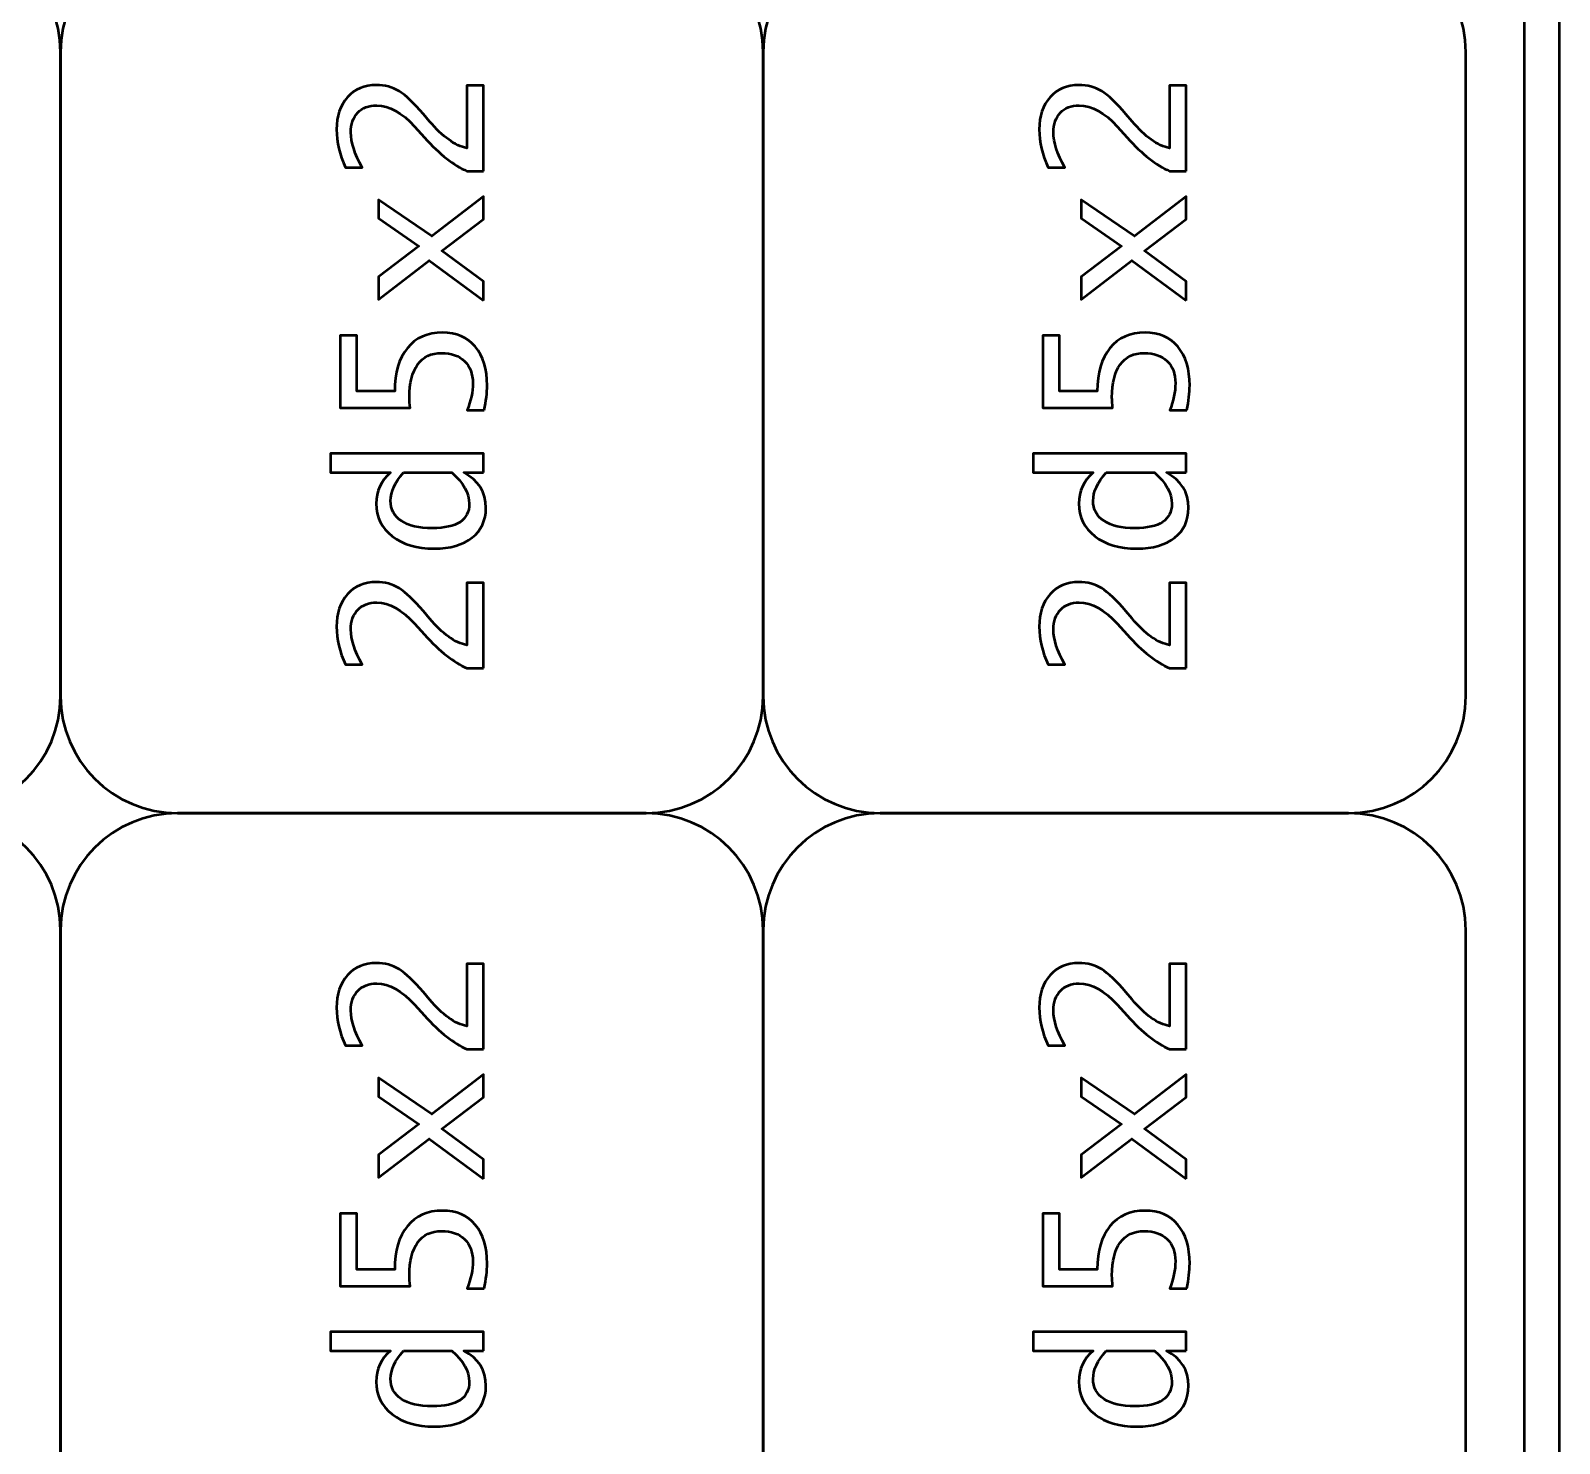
# Model space of a CAD drawing. Header units: centimetres. Extents: x -143 to 63, y -92 to 73.
# Drawn here: x -15.13 to -8.6, y -77.69 to -71.66 of the extents above; entities that cross this region are included whole.
import ezdxf

# ---------------------------------------------------------------- set-up
doc = ezdxf.new("R2010")
doc.units = ezdxf.units.CM
doc.header["$MEASUREMENT"] = 0
doc.layers.add('Layer 1', color=7, linetype='Continuous')

msp = doc.modelspace()

# ---------------------------------------------------------------- linework, layer by layer
at = {"layer": 'Layer 1', "lineweight": 53}
for points in [[(-21.4, -82.5), (-21.4, -82.5), (-21.4, -67.5), (-21.4, -67.5), (-21.4, -67.5), (-21.4, -67.00294), (-20.99706, -66.6), (-20.5, -66.6), (-20.5, -66.6), (-20.5, -66.6), (-9.5, -66.6), (-9.5, -66.6), (-9.5, -66.6), (-9.00294, -66.6), (-8.6, -67.00294), (-8.6, -67.5), (-8.6, -67.5), (-8.6, -67.5), (-8.6, -82.5), (-8.6, -82.5), (-8.6, -82.5), (-8.6, -82.99706), (-9.00294, -83.4), (-9.5, -83.4), (-9.5, -83.4), (-9.5, -83.4), (-20.5, -83.4), (-20.5, -83.4), (-20.5, -83.4), (-20.99706, -83.4), (-21.4, -82.99706), (-21.4, -82.5)], [(-20.45, -83.25), (-20.45, -83.25), (-9.55, -83.25), (-9.55, -83.25), (-9.55, -83.25), (-9.10817, -83.25), (-8.75, -82.89183), (-8.75, -82.45), (-8.75, -82.45), (-8.75, -82.45), (-8.75, -67.55), (-8.75, -67.55), (-8.75, -67.55), (-8.75, -67.10817), (-9.10817, -66.75), (-9.55, -66.75), (-9.55, -66.75), (-9.55, -66.75), (-20.45, -66.75), (-20.45, -66.75), (-20.45, -66.75), (-20.89183, -66.75), (-21.25, -67.10817), (-21.25, -67.55), (-21.25, -67.55), (-21.25, -67.55), (-21.25, -82.45), (-21.25, -82.45), (-21.25, -82.45), (-21.25, -82.89183), (-20.89183, -83.25), (-20.45, -83.25)]]:
    msp.add_open_spline(points, degree=3, knots=[0, 0, 0, 0, 0.1111111, 0.1111111, 0.1111111, 0.1111111, 0.2222222, 0.2222222, 0.2222222, 0.2222222, 0.3333333, 0.3333333, 0.3333333, 0.3333333, 0.4444444, 0.4444444, 0.4444444, 0.4444444, 0.5555556, 0.5555556, 0.5555556, 0.5555556, 0.6666667, 0.6666667, 0.6666667, 0.6666667, 0.7777778, 0.7777778, 0.7777778, 0.7777778, 1, 1, 1, 1], dxfattribs=at)
at = {"layer": 'Layer 1', "color": 4, "lineweight": 53}
for points, knots in [([(-15, -71.75), (-15, -71.75), (-15, -74.5), (-15, -74.5), (-15, -74.5), (-15, -74.77614), (-15.22386, -75), (-15.5, -75), (-15.5, -75), (-15.5, -75), (-17.5, -75), (-17.5, -75), (-17.5, -75), (-17.77614, -75), (-18, -74.77614), (-18, -74.5), (-18, -74.5), (-18, -74.5), (-18, -71.75), (-18, -71.75), (-18, -71.75), (-18, -71.47386), (-17.77614, -71.25), (-17.5, -71.25), (-17.5, -71.25), (-17.5, -71.25), (-15.5, -71.25), (-15.5, -71.25), (-15.5, -71.25), (-15.22386, -71.25), (-15, -71.47386), (-15, -71.75)], [0, 0, 0, 0, 0.1111111, 0.1111111, 0.1111111, 0.1111111, 0.2222222, 0.2222222, 0.2222222, 0.2222222, 0.3333333, 0.3333333, 0.3333333, 0.3333333, 0.4444444, 0.4444444, 0.4444444, 0.4444444, 0.5555556, 0.5555556, 0.5555556, 0.5555556, 0.6666667, 0.6666667, 0.6666667, 0.6666667, 0.7777778, 0.7777778, 0.7777778, 0.7777778, 1, 1, 1, 1]), ([(-12, -71.75), (-12, -71.75), (-12, -74.5), (-12, -74.5), (-12, -74.5), (-12, -74.77614), (-12.22386, -75), (-12.5, -75), (-12.5, -75), (-12.5, -75), (-14.5, -75), (-14.5, -75), (-14.5, -75), (-14.77614, -75), (-15, -74.77614), (-15, -74.5), (-15, -74.5), (-15, -74.5), (-15, -71.75), (-15, -71.75), (-15, -71.75), (-15, -71.47386), (-14.77614, -71.25), (-14.5, -71.25), (-14.5, -71.25), (-14.5, -71.25), (-12.5, -71.25), (-12.5, -71.25), (-12.5, -71.25), (-12.22386, -71.25), (-12, -71.47386), (-12, -71.75)], [0, 0, 0, 0, 0.1111111, 0.1111111, 0.1111111, 0.1111111, 0.2222222, 0.2222222, 0.2222222, 0.2222222, 0.3333333, 0.3333333, 0.3333333, 0.3333333, 0.4444444, 0.4444444, 0.4444444, 0.4444444, 0.5555556, 0.5555556, 0.5555556, 0.5555556, 0.6666667, 0.6666667, 0.6666667, 0.6666667, 0.7777778, 0.7777778, 0.7777778, 0.7777778, 1, 1, 1, 1]), ([(-9, -71.75), (-9, -71.75), (-9, -74.5), (-9, -74.5), (-9, -74.5), (-9, -74.77614), (-9.22386, -75), (-9.5, -75), (-9.5, -75), (-9.5, -75), (-11.5, -75), (-11.5, -75), (-11.5, -75), (-11.77614, -75), (-12, -74.77614), (-12, -74.5), (-12, -74.5), (-12, -74.5), (-12, -71.75), (-12, -71.75), (-12, -71.75), (-12, -71.47386), (-11.77614, -71.25), (-11.5, -71.25), (-11.5, -71.25), (-11.5, -71.25), (-9.5, -71.25), (-9.5, -71.25), (-9.5, -71.25), (-9.22386, -71.25), (-9, -71.47386), (-9, -71.75)], [0, 0, 0, 0, 0.1111111, 0.1111111, 0.1111111, 0.1111111, 0.2222222, 0.2222222, 0.2222222, 0.2222222, 0.3333333, 0.3333333, 0.3333333, 0.3333333, 0.4444444, 0.4444444, 0.4444444, 0.4444444, 0.5555556, 0.5555556, 0.5555556, 0.5555556, 0.6666667, 0.6666667, 0.6666667, 0.6666667, 0.7777778, 0.7777778, 0.7777778, 0.7777778, 1, 1, 1, 1]), ([(-13.19393, -72.25787), (-13.19393, -72.25787), (-13.26505, -72.25787), (-13.26505, -72.25787), (-13.26505, -72.25787), (-13.32051, -72.23416), (-13.38104, -72.18632), (-13.44638, -72.11421), (-13.44638, -72.11421), (-13.44638, -72.11421), (-13.48815, -72.06765), (-13.48815, -72.06765), (-13.48815, -72.06765), (-13.54262, -72.00768), (-13.59652, -71.97762), (-13.65014, -71.97762), (-13.65014, -71.97762), (-13.68429, -71.97762), (-13.71125, -71.98792), (-13.73086, -72.00838), (-13.73086, -72.00838), (-13.75047, -72.02884), (-13.76035, -72.05721), (-13.76035, -72.09319), (-13.76035, -72.09319), (-13.76035, -72.13524), (-13.74427, -72.18505), (-13.71209, -72.24263), (-13.71209, -72.24263), (-13.71209, -72.24263), (-13.78321, -72.24263), (-13.78321, -72.24263), (-13.78321, -72.24263), (-13.80861, -72.1883), (-13.82131, -72.13425), (-13.82131, -72.08035), (-13.82131, -72.08035), (-13.82131, -72.02306), (-13.80593, -71.97705), (-13.77503, -71.94234), (-13.77503, -71.94234), (-13.74412, -71.90777), (-13.7032, -71.89041), (-13.65212, -71.89041), (-13.65212, -71.89041), (-13.61543, -71.89041), (-13.58283, -71.89916), (-13.55447, -71.91666), (-13.55447, -71.91666), (-13.52597, -71.9343), (-13.49153, -71.96689), (-13.45089, -72.01473), (-13.45089, -72.01473), (-13.45089, -72.01473), (-13.42408, -72.0462), (-13.42408, -72.0462), (-13.42408, -72.0462), (-13.36849, -72.11167), (-13.31557, -72.14949), (-13.26505, -72.15965), (-13.26505, -72.15965), (-13.26505, -72.15965), (-13.26505, -71.89295), (-13.26505, -71.89295), (-13.26505, -71.89295), (-13.26505, -71.89295), (-13.19393, -71.89295), (-13.19393, -71.89295), (-13.19393, -71.89295), (-13.19393, -71.89295), (-13.19393, -72.25787), (-13.19393, -72.25787)], [0, 0, 0, 0, 0.0526316, 0.0526316, 0.0526316, 0.0526316, 0.1052632, 0.1052632, 0.1052632, 0.1052632, 0.1578947, 0.1578947, 0.1578947, 0.1578947, 0.2105263, 0.2105263, 0.2105263, 0.2105263, 0.2631579, 0.2631579, 0.2631579, 0.2631579, 0.3157895, 0.3157895, 0.3157895, 0.3157895, 0.3684211, 0.3684211, 0.3684211, 0.3684211, 0.4210526, 0.4210526, 0.4210526, 0.4210526, 0.4736842, 0.4736842, 0.4736842, 0.4736842, 0.5263158, 0.5263158, 0.5263158, 0.5263158, 0.5789474, 0.5789474, 0.5789474, 0.5789474, 0.6315789, 0.6315789, 0.6315789, 0.6315789, 0.6842105, 0.6842105, 0.6842105, 0.6842105, 0.7368421, 0.7368421, 0.7368421, 0.7368421, 0.7894737, 0.7894737, 0.7894737, 0.7894737, 0.8421053, 0.8421053, 0.8421053, 0.8421053, 0.8947368, 0.8947368, 0.8947368, 0.8947368, 1, 1, 1, 1]), ([(-10.19393, -72.25787), (-10.19393, -72.25787), (-10.26505, -72.25787), (-10.26505, -72.25787), (-10.26505, -72.25787), (-10.32051, -72.23416), (-10.38104, -72.18632), (-10.44638, -72.11421), (-10.44638, -72.11421), (-10.44638, -72.11421), (-10.48815, -72.06765), (-10.48815, -72.06765), (-10.48815, -72.06765), (-10.54262, -72.00768), (-10.59652, -71.97762), (-10.65014, -71.97762), (-10.65014, -71.97762), (-10.68429, -71.97762), (-10.71125, -71.98792), (-10.73086, -72.00838), (-10.73086, -72.00838), (-10.75047, -72.02884), (-10.76035, -72.05721), (-10.76035, -72.09319), (-10.76035, -72.09319), (-10.76035, -72.13524), (-10.74427, -72.18505), (-10.71209, -72.24263), (-10.71209, -72.24263), (-10.71209, -72.24263), (-10.78321, -72.24263), (-10.78321, -72.24263), (-10.78321, -72.24263), (-10.80861, -72.1883), (-10.82131, -72.13425), (-10.82131, -72.08035), (-10.82131, -72.08035), (-10.82131, -72.02306), (-10.80593, -71.97705), (-10.77503, -71.94234), (-10.77503, -71.94234), (-10.74412, -71.90777), (-10.7032, -71.89041), (-10.65212, -71.89041), (-10.65212, -71.89041), (-10.61543, -71.89041), (-10.58283, -71.89916), (-10.55447, -71.91666), (-10.55447, -71.91666), (-10.52597, -71.9343), (-10.49153, -71.96689), (-10.45089, -72.01473), (-10.45089, -72.01473), (-10.45089, -72.01473), (-10.42408, -72.0462), (-10.42408, -72.0462), (-10.42408, -72.0462), (-10.36849, -72.11167), (-10.31557, -72.14949), (-10.26505, -72.15965), (-10.26505, -72.15965), (-10.26505, -72.15965), (-10.26505, -71.89295), (-10.26505, -71.89295), (-10.26505, -71.89295), (-10.26505, -71.89295), (-10.19393, -71.89295), (-10.19393, -71.89295), (-10.19393, -71.89295), (-10.19393, -71.89295), (-10.19393, -72.25787), (-10.19393, -72.25787)], [0, 0, 0, 0, 0.0526316, 0.0526316, 0.0526316, 0.0526316, 0.1052632, 0.1052632, 0.1052632, 0.1052632, 0.1578947, 0.1578947, 0.1578947, 0.1578947, 0.2105263, 0.2105263, 0.2105263, 0.2105263, 0.2631579, 0.2631579, 0.2631579, 0.2631579, 0.3157895, 0.3157895, 0.3157895, 0.3157895, 0.3684211, 0.3684211, 0.3684211, 0.3684211, 0.4210526, 0.4210526, 0.4210526, 0.4210526, 0.4736842, 0.4736842, 0.4736842, 0.4736842, 0.5263158, 0.5263158, 0.5263158, 0.5263158, 0.5789474, 0.5789474, 0.5789474, 0.5789474, 0.6315789, 0.6315789, 0.6315789, 0.6315789, 0.6842105, 0.6842105, 0.6842105, 0.6842105, 0.7368421, 0.7368421, 0.7368421, 0.7368421, 0.7894737, 0.7894737, 0.7894737, 0.7894737, 0.8421053, 0.8421053, 0.8421053, 0.8421053, 0.8947368, 0.8947368, 0.8947368, 0.8947368, 1, 1, 1, 1]), ([(-13.19393, -72.81102), (-13.19393, -72.81102), (-13.42549, -72.64014), (-13.42549, -72.64014), (-13.42549, -72.64014), (-13.42549, -72.64014), (-13.64267, -72.80594), (-13.64267, -72.80594), (-13.64267, -72.80594), (-13.64267, -72.80594), (-13.64267, -72.709), (-13.64267, -72.709), (-13.64267, -72.709), (-13.64267, -72.709), (-13.4698, -72.57805), (-13.4698, -72.57805), (-13.4698, -72.57805), (-13.4698, -72.57805), (-13.64267, -72.45951), (-13.64267, -72.45951), (-13.64267, -72.45951), (-13.64267, -72.45951), (-13.64267, -72.38007), (-13.64267, -72.38007), (-13.64267, -72.38007), (-13.64267, -72.38007), (-13.41505, -72.53529), (-13.41505, -72.53529), (-13.41505, -72.53529), (-13.41505, -72.53529), (-13.19393, -72.36652), (-13.19393, -72.36652), (-13.19393, -72.36652), (-13.19393, -72.36652), (-13.19393, -72.46347), (-13.19393, -72.46347), (-13.19393, -72.46347), (-13.19393, -72.46347), (-13.37173, -72.59865), (-13.37173, -72.59865), (-13.37173, -72.59865), (-13.37173, -72.59865), (-13.19393, -72.72946), (-13.19393, -72.72946), (-13.19393, -72.72946), (-13.19393, -72.72946), (-13.19393, -72.81102), (-13.19393, -72.81102)], [0, 0, 0, 0, 0.0769231, 0.0769231, 0.0769231, 0.0769231, 0.1538462, 0.1538462, 0.1538462, 0.1538462, 0.2307692, 0.2307692, 0.2307692, 0.2307692, 0.3076923, 0.3076923, 0.3076923, 0.3076923, 0.3846154, 0.3846154, 0.3846154, 0.3846154, 0.4615385, 0.4615385, 0.4615385, 0.4615385, 0.5384615, 0.5384615, 0.5384615, 0.5384615, 0.6153846, 0.6153846, 0.6153846, 0.6153846, 0.6923077, 0.6923077, 0.6923077, 0.6923077, 0.7692308, 0.7692308, 0.7692308, 0.7692308, 0.8461538, 0.8461538, 0.8461538, 0.8461538, 1, 1, 1, 1]), ([(-10.19393, -72.81102), (-10.19393, -72.81102), (-10.42549, -72.64014), (-10.42549, -72.64014), (-10.42549, -72.64014), (-10.42549, -72.64014), (-10.64267, -72.80594), (-10.64267, -72.80594), (-10.64267, -72.80594), (-10.64267, -72.80594), (-10.64267, -72.709), (-10.64267, -72.709), (-10.64267, -72.709), (-10.64267, -72.709), (-10.4698, -72.57805), (-10.4698, -72.57805), (-10.4698, -72.57805), (-10.4698, -72.57805), (-10.64267, -72.45951), (-10.64267, -72.45951), (-10.64267, -72.45951), (-10.64267, -72.45951), (-10.64267, -72.38007), (-10.64267, -72.38007), (-10.64267, -72.38007), (-10.64267, -72.38007), (-10.41505, -72.53529), (-10.41505, -72.53529), (-10.41505, -72.53529), (-10.41505, -72.53529), (-10.19393, -72.36652), (-10.19393, -72.36652), (-10.19393, -72.36652), (-10.19393, -72.36652), (-10.19393, -72.46347), (-10.19393, -72.46347), (-10.19393, -72.46347), (-10.19393, -72.46347), (-10.37173, -72.59865), (-10.37173, -72.59865), (-10.37173, -72.59865), (-10.37173, -72.59865), (-10.19393, -72.72946), (-10.19393, -72.72946), (-10.19393, -72.72946), (-10.19393, -72.72946), (-10.19393, -72.81102), (-10.19393, -72.81102)], [0, 0, 0, 0, 0.0769231, 0.0769231, 0.0769231, 0.0769231, 0.1538462, 0.1538462, 0.1538462, 0.1538462, 0.2307692, 0.2307692, 0.2307692, 0.2307692, 0.3076923, 0.3076923, 0.3076923, 0.3076923, 0.3846154, 0.3846154, 0.3846154, 0.3846154, 0.4615385, 0.4615385, 0.4615385, 0.4615385, 0.5384615, 0.5384615, 0.5384615, 0.5384615, 0.6153846, 0.6153846, 0.6153846, 0.6153846, 0.6923077, 0.6923077, 0.6923077, 0.6923077, 0.7692308, 0.7692308, 0.7692308, 0.7692308, 0.8461538, 0.8461538, 0.8461538, 0.8461538, 1, 1, 1, 1]), ([(-13.19139, -73.27952), (-13.19139, -73.27952), (-13.2642, -73.27952), (-13.2642, -73.27952), (-13.2642, -73.27952), (-13.24783, -73.23902), (-13.23965, -73.20063), (-13.23965, -73.16395), (-13.23965, -73.16395), (-13.23965, -73.12387), (-13.2515, -73.09226), (-13.27521, -73.06926), (-13.27521, -73.06926), (-13.29892, -73.04626), (-13.33151, -73.03483), (-13.373, -73.03483), (-13.373, -73.03483), (-13.41759, -73.03483), (-13.45174, -73.05106), (-13.47531, -73.08351), (-13.47531, -73.08351), (-13.49887, -73.11597), (-13.51058, -73.16296), (-13.51058, -73.22434), (-13.51058, -73.22434), (-13.51058, -73.23859), (-13.5096, -73.25369), (-13.50762, -73.26936), (-13.50762, -73.26936), (-13.50762, -73.26936), (-13.80607, -73.26936), (-13.80607, -73.26936), (-13.80607, -73.26936), (-13.80607, -73.26936), (-13.80607, -72.95947), (-13.80607, -72.95947), (-13.80607, -72.95947), (-13.80607, -72.95947), (-13.73495, -72.95947), (-13.73495, -72.95947), (-13.73495, -72.95947), (-13.73495, -72.95947), (-13.73495, -73.19824), (-13.73495, -73.19824), (-13.73495, -73.19824), (-13.73495, -73.19824), (-13.57324, -73.19824), (-13.57324, -73.19824), (-13.57324, -73.19824), (-13.57324, -73.1195), (-13.55518, -73.05811), (-13.51905, -73.01394), (-13.51905, -73.01394), (-13.48307, -72.96978), (-13.43311, -72.94762), (-13.36919, -72.94762), (-13.36919, -72.94762), (-13.30964, -72.94762), (-13.26307, -72.96766), (-13.22935, -73.00774), (-13.22935, -73.00774), (-13.19562, -73.04781), (-13.17869, -73.10313), (-13.17869, -73.17368), (-13.17869, -73.17368), (-13.17869, -73.20515), (-13.18292, -73.24043), (-13.19139, -73.27952)], [0, 0, 0, 0, 0.0555556, 0.0555556, 0.0555556, 0.0555556, 0.1111111, 0.1111111, 0.1111111, 0.1111111, 0.1666667, 0.1666667, 0.1666667, 0.1666667, 0.2222222, 0.2222222, 0.2222222, 0.2222222, 0.2777778, 0.2777778, 0.2777778, 0.2777778, 0.3333333, 0.3333333, 0.3333333, 0.3333333, 0.3888889, 0.3888889, 0.3888889, 0.3888889, 0.4444444, 0.4444444, 0.4444444, 0.4444444, 0.5, 0.5, 0.5, 0.5, 0.5555556, 0.5555556, 0.5555556, 0.5555556, 0.6111111, 0.6111111, 0.6111111, 0.6111111, 0.6666667, 0.6666667, 0.6666667, 0.6666667, 0.7222222, 0.7222222, 0.7222222, 0.7222222, 0.7777778, 0.7777778, 0.7777778, 0.7777778, 0.8333333, 0.8333333, 0.8333333, 0.8333333, 0.8888889, 0.8888889, 0.8888889, 0.8888889, 1, 1, 1, 1]), ([(-10.19139, -73.27952), (-10.19139, -73.27952), (-10.2642, -73.27952), (-10.2642, -73.27952), (-10.2642, -73.27952), (-10.24783, -73.23902), (-10.23965, -73.20063), (-10.23965, -73.16395), (-10.23965, -73.16395), (-10.23965, -73.12387), (-10.2515, -73.09226), (-10.27521, -73.06926), (-10.27521, -73.06926), (-10.29892, -73.04626), (-10.33151, -73.03483), (-10.373, -73.03483), (-10.373, -73.03483), (-10.41759, -73.03483), (-10.45174, -73.05106), (-10.47531, -73.08351), (-10.47531, -73.08351), (-10.49887, -73.11597), (-10.51058, -73.16296), (-10.51058, -73.22434), (-10.51058, -73.22434), (-10.51058, -73.23859), (-10.5096, -73.25369), (-10.50762, -73.26936), (-10.50762, -73.26936), (-10.50762, -73.26936), (-10.80607, -73.26936), (-10.80607, -73.26936), (-10.80607, -73.26936), (-10.80607, -73.26936), (-10.80607, -72.95947), (-10.80607, -72.95947), (-10.80607, -72.95947), (-10.80607, -72.95947), (-10.73495, -72.95947), (-10.73495, -72.95947), (-10.73495, -72.95947), (-10.73495, -72.95947), (-10.73495, -73.19824), (-10.73495, -73.19824), (-10.73495, -73.19824), (-10.73495, -73.19824), (-10.57324, -73.19824), (-10.57324, -73.19824), (-10.57324, -73.19824), (-10.57324, -73.1195), (-10.55518, -73.05811), (-10.51905, -73.01394), (-10.51905, -73.01394), (-10.48307, -72.96978), (-10.43311, -72.94762), (-10.36919, -72.94762), (-10.36919, -72.94762), (-10.30964, -72.94762), (-10.26307, -72.96766), (-10.22935, -73.00774), (-10.22935, -73.00774), (-10.19562, -73.04781), (-10.17869, -73.10313), (-10.17869, -73.17368), (-10.17869, -73.17368), (-10.17869, -73.20515), (-10.18292, -73.24043), (-10.19139, -73.27952)], [0, 0, 0, 0, 0.0555556, 0.0555556, 0.0555556, 0.0555556, 0.1111111, 0.1111111, 0.1111111, 0.1111111, 0.1666667, 0.1666667, 0.1666667, 0.1666667, 0.2222222, 0.2222222, 0.2222222, 0.2222222, 0.2777778, 0.2777778, 0.2777778, 0.2777778, 0.3333333, 0.3333333, 0.3333333, 0.3333333, 0.3888889, 0.3888889, 0.3888889, 0.3888889, 0.4444444, 0.4444444, 0.4444444, 0.4444444, 0.5, 0.5, 0.5, 0.5, 0.5555556, 0.5555556, 0.5555556, 0.5555556, 0.6111111, 0.6111111, 0.6111111, 0.6111111, 0.6666667, 0.6666667, 0.6666667, 0.6666667, 0.7222222, 0.7222222, 0.7222222, 0.7222222, 0.7777778, 0.7777778, 0.7777778, 0.7777778, 0.8333333, 0.8333333, 0.8333333, 0.8333333, 0.8888889, 0.8888889, 0.8888889, 0.8888889, 1, 1, 1, 1]), ([(-13.19393, -73.54566), (-13.19393, -73.54566), (-13.27817, -73.54566), (-13.27817, -73.54566), (-13.27817, -73.54566), (-13.21524, -73.57882), (-13.18377, -73.62877), (-13.18377, -73.69552), (-13.18377, -73.69552), (-13.18377, -73.7497), (-13.20338, -73.79232), (-13.24275, -73.82336), (-13.24275, -73.82336), (-13.28212, -73.85441), (-13.33589, -73.86993), (-13.40405, -73.86993), (-13.40405, -73.86993), (-13.47855, -73.86993), (-13.53852, -73.85229), (-13.58396, -73.81715), (-13.58396, -73.81715), (-13.62926, -73.78188), (-13.65198, -73.73559), (-13.65198, -73.67816), (-13.65198, -73.67816), (-13.65198, -73.62496), (-13.63166, -73.58065), (-13.59088, -73.54566), (-13.59088, -73.54566), (-13.59088, -73.54566), (-13.84671, -73.54566), (-13.84671, -73.54566), (-13.84671, -73.54566), (-13.84671, -73.54566), (-13.84671, -73.46437), (-13.84671, -73.46437), (-13.84671, -73.46437), (-13.84671, -73.46437), (-13.19393, -73.46437), (-13.19393, -73.46437), (-13.19393, -73.46437), (-13.19393, -73.46437), (-13.19393, -73.54566), (-13.19393, -73.54566)], [0, 0, 0, 0, 0.0833333, 0.0833333, 0.0833333, 0.0833333, 0.1666667, 0.1666667, 0.1666667, 0.1666667, 0.25, 0.25, 0.25, 0.25, 0.3333333, 0.3333333, 0.3333333, 0.3333333, 0.4166667, 0.4166667, 0.4166667, 0.4166667, 0.5, 0.5, 0.5, 0.5, 0.5833333, 0.5833333, 0.5833333, 0.5833333, 0.6666667, 0.6666667, 0.6666667, 0.6666667, 0.75, 0.75, 0.75, 0.75, 0.8333333, 0.8333333, 0.8333333, 0.8333333, 1, 1, 1, 1]), ([(-10.19393, -73.54566), (-10.19393, -73.54566), (-10.27817, -73.54566), (-10.27817, -73.54566), (-10.27817, -73.54566), (-10.21524, -73.57882), (-10.18377, -73.62877), (-10.18377, -73.69552), (-10.18377, -73.69552), (-10.18377, -73.7497), (-10.20338, -73.79232), (-10.24275, -73.82336), (-10.24275, -73.82336), (-10.28212, -73.85441), (-10.33589, -73.86993), (-10.40405, -73.86993), (-10.40405, -73.86993), (-10.47855, -73.86993), (-10.53852, -73.85229), (-10.58396, -73.81715), (-10.58396, -73.81715), (-10.62926, -73.78188), (-10.65198, -73.73559), (-10.65198, -73.67816), (-10.65198, -73.67816), (-10.65198, -73.62496), (-10.63166, -73.58065), (-10.59088, -73.54566), (-10.59088, -73.54566), (-10.59088, -73.54566), (-10.84671, -73.54566), (-10.84671, -73.54566), (-10.84671, -73.54566), (-10.84671, -73.54566), (-10.84671, -73.46437), (-10.84671, -73.46437), (-10.84671, -73.46437), (-10.84671, -73.46437), (-10.19393, -73.46437), (-10.19393, -73.46437), (-10.19393, -73.46437), (-10.19393, -73.46437), (-10.19393, -73.54566), (-10.19393, -73.54566)], [0, 0, 0, 0, 0.0833333, 0.0833333, 0.0833333, 0.0833333, 0.1666667, 0.1666667, 0.1666667, 0.1666667, 0.25, 0.25, 0.25, 0.25, 0.3333333, 0.3333333, 0.3333333, 0.3333333, 0.4166667, 0.4166667, 0.4166667, 0.4166667, 0.5, 0.5, 0.5, 0.5, 0.5833333, 0.5833333, 0.5833333, 0.5833333, 0.6666667, 0.6666667, 0.6666667, 0.6666667, 0.75, 0.75, 0.75, 0.75, 0.8333333, 0.8333333, 0.8333333, 0.8333333, 1, 1, 1, 1]), ([(-13.53528, -73.54566), (-13.57239, -73.58785), (-13.59102, -73.62778), (-13.59102, -73.6656), (-13.59102, -73.6656), (-13.59102, -73.70285), (-13.5755, -73.73164), (-13.54431, -73.7521), (-13.54431, -73.7521), (-13.51327, -73.77256), (-13.46924, -73.78272), (-13.41223, -73.78272), (-13.41223, -73.78272), (-13.30738, -73.78272), (-13.25489, -73.74801), (-13.25489, -73.67844), (-13.25489, -73.67844), (-13.25489, -73.63329), (-13.27958, -73.58898), (-13.32883, -73.54566), (-13.32883, -73.54566), (-13.32883, -73.54566), (-13.53528, -73.54566), (-13.53528, -73.54566)], [0, 0, 0, 0, 0.1428571, 0.1428571, 0.1428571, 0.1428571, 0.2857143, 0.2857143, 0.2857143, 0.2857143, 0.4285714, 0.4285714, 0.4285714, 0.4285714, 0.5714286, 0.5714286, 0.5714286, 0.5714286, 0.7142857, 0.7142857, 0.7142857, 0.7142857, 1, 1, 1, 1]), ([(-10.53528, -73.54566), (-10.57239, -73.58785), (-10.59102, -73.62778), (-10.59102, -73.6656), (-10.59102, -73.6656), (-10.59102, -73.70285), (-10.5755, -73.73164), (-10.54431, -73.7521), (-10.54431, -73.7521), (-10.51327, -73.77256), (-10.46924, -73.78272), (-10.41223, -73.78272), (-10.41223, -73.78272), (-10.30738, -73.78272), (-10.25489, -73.74801), (-10.25489, -73.67844), (-10.25489, -73.67844), (-10.25489, -73.63329), (-10.27958, -73.58898), (-10.32883, -73.54566), (-10.32883, -73.54566), (-10.32883, -73.54566), (-10.53528, -73.54566), (-10.53528, -73.54566)], [0, 0, 0, 0, 0.1428571, 0.1428571, 0.1428571, 0.1428571, 0.2857143, 0.2857143, 0.2857143, 0.2857143, 0.4285714, 0.4285714, 0.4285714, 0.4285714, 0.5714286, 0.5714286, 0.5714286, 0.5714286, 0.7142857, 0.7142857, 0.7142857, 0.7142857, 1, 1, 1, 1]), ([(-13.19393, -74.38076), (-13.19393, -74.38076), (-13.26505, -74.38076), (-13.26505, -74.38076), (-13.26505, -74.38076), (-13.32051, -74.35705), (-13.38104, -74.30921), (-13.44638, -74.2371), (-13.44638, -74.2371), (-13.44638, -74.2371), (-13.48815, -74.19054), (-13.48815, -74.19054), (-13.48815, -74.19054), (-13.54262, -74.13057), (-13.59652, -74.10051), (-13.65014, -74.10051), (-13.65014, -74.10051), (-13.68429, -74.10051), (-13.71125, -74.11081), (-13.73086, -74.13127), (-13.73086, -74.13127), (-13.75047, -74.15173), (-13.76035, -74.1801), (-13.76035, -74.21608), (-13.76035, -74.21608), (-13.76035, -74.25813), (-13.74427, -74.30794), (-13.71209, -74.36552), (-13.71209, -74.36552), (-13.71209, -74.36552), (-13.78321, -74.36552), (-13.78321, -74.36552), (-13.78321, -74.36552), (-13.80861, -74.31119), (-13.82131, -74.25714), (-13.82131, -74.20324), (-13.82131, -74.20324), (-13.82131, -74.14595), (-13.80593, -74.09994), (-13.77503, -74.06523), (-13.77503, -74.06523), (-13.74412, -74.03066), (-13.7032, -74.0133), (-13.65212, -74.0133), (-13.65212, -74.0133), (-13.61543, -74.0133), (-13.58283, -74.02205), (-13.55447, -74.03955), (-13.55447, -74.03955), (-13.52597, -74.05719), (-13.49153, -74.08978), (-13.45089, -74.13762), (-13.45089, -74.13762), (-13.45089, -74.13762), (-13.42408, -74.16909), (-13.42408, -74.16909), (-13.42408, -74.16909), (-13.36849, -74.23456), (-13.31557, -74.27238), (-13.26505, -74.28254), (-13.26505, -74.28254), (-13.26505, -74.28254), (-13.26505, -74.01584), (-13.26505, -74.01584), (-13.26505, -74.01584), (-13.26505, -74.01584), (-13.19393, -74.01584), (-13.19393, -74.01584), (-13.19393, -74.01584), (-13.19393, -74.01584), (-13.19393, -74.38076), (-13.19393, -74.38076)], [0, 0, 0, 0, 0.0526316, 0.0526316, 0.0526316, 0.0526316, 0.1052632, 0.1052632, 0.1052632, 0.1052632, 0.1578947, 0.1578947, 0.1578947, 0.1578947, 0.2105263, 0.2105263, 0.2105263, 0.2105263, 0.2631579, 0.2631579, 0.2631579, 0.2631579, 0.3157895, 0.3157895, 0.3157895, 0.3157895, 0.3684211, 0.3684211, 0.3684211, 0.3684211, 0.4210526, 0.4210526, 0.4210526, 0.4210526, 0.4736842, 0.4736842, 0.4736842, 0.4736842, 0.5263158, 0.5263158, 0.5263158, 0.5263158, 0.5789474, 0.5789474, 0.5789474, 0.5789474, 0.6315789, 0.6315789, 0.6315789, 0.6315789, 0.6842105, 0.6842105, 0.6842105, 0.6842105, 0.7368421, 0.7368421, 0.7368421, 0.7368421, 0.7894737, 0.7894737, 0.7894737, 0.7894737, 0.8421053, 0.8421053, 0.8421053, 0.8421053, 0.8947368, 0.8947368, 0.8947368, 0.8947368, 1, 1, 1, 1]), ([(-10.19393, -74.38076), (-10.19393, -74.38076), (-10.26505, -74.38076), (-10.26505, -74.38076), (-10.26505, -74.38076), (-10.32051, -74.35705), (-10.38104, -74.30921), (-10.44638, -74.2371), (-10.44638, -74.2371), (-10.44638, -74.2371), (-10.48815, -74.19054), (-10.48815, -74.19054), (-10.48815, -74.19054), (-10.54262, -74.13057), (-10.59652, -74.10051), (-10.65014, -74.10051), (-10.65014, -74.10051), (-10.68429, -74.10051), (-10.71125, -74.11081), (-10.73086, -74.13127), (-10.73086, -74.13127), (-10.75047, -74.15173), (-10.76035, -74.1801), (-10.76035, -74.21608), (-10.76035, -74.21608), (-10.76035, -74.25813), (-10.74427, -74.30794), (-10.71209, -74.36552), (-10.71209, -74.36552), (-10.71209, -74.36552), (-10.78321, -74.36552), (-10.78321, -74.36552), (-10.78321, -74.36552), (-10.80861, -74.31119), (-10.82131, -74.25714), (-10.82131, -74.20324), (-10.82131, -74.20324), (-10.82131, -74.14595), (-10.80593, -74.09994), (-10.77503, -74.06523), (-10.77503, -74.06523), (-10.74412, -74.03066), (-10.7032, -74.0133), (-10.65212, -74.0133), (-10.65212, -74.0133), (-10.61543, -74.0133), (-10.58283, -74.02205), (-10.55447, -74.03955), (-10.55447, -74.03955), (-10.52597, -74.05719), (-10.49153, -74.08978), (-10.45089, -74.13762), (-10.45089, -74.13762), (-10.45089, -74.13762), (-10.42408, -74.16909), (-10.42408, -74.16909), (-10.42408, -74.16909), (-10.36849, -74.23456), (-10.31557, -74.27238), (-10.26505, -74.28254), (-10.26505, -74.28254), (-10.26505, -74.28254), (-10.26505, -74.01584), (-10.26505, -74.01584), (-10.26505, -74.01584), (-10.26505, -74.01584), (-10.19393, -74.01584), (-10.19393, -74.01584), (-10.19393, -74.01584), (-10.19393, -74.01584), (-10.19393, -74.38076), (-10.19393, -74.38076)], [0, 0, 0, 0, 0.0526316, 0.0526316, 0.0526316, 0.0526316, 0.1052632, 0.1052632, 0.1052632, 0.1052632, 0.1578947, 0.1578947, 0.1578947, 0.1578947, 0.2105263, 0.2105263, 0.2105263, 0.2105263, 0.2631579, 0.2631579, 0.2631579, 0.2631579, 0.3157895, 0.3157895, 0.3157895, 0.3157895, 0.3684211, 0.3684211, 0.3684211, 0.3684211, 0.4210526, 0.4210526, 0.4210526, 0.4210526, 0.4736842, 0.4736842, 0.4736842, 0.4736842, 0.5263158, 0.5263158, 0.5263158, 0.5263158, 0.5789474, 0.5789474, 0.5789474, 0.5789474, 0.6315789, 0.6315789, 0.6315789, 0.6315789, 0.6842105, 0.6842105, 0.6842105, 0.6842105, 0.7368421, 0.7368421, 0.7368421, 0.7368421, 0.7894737, 0.7894737, 0.7894737, 0.7894737, 0.8421053, 0.8421053, 0.8421053, 0.8421053, 0.8947368, 0.8947368, 0.8947368, 0.8947368, 1, 1, 1, 1]), ([(-15, -75.5), (-15, -75.5), (-15, -78.25), (-15, -78.25), (-15, -78.25), (-15, -78.52614), (-15.22386, -78.75), (-15.5, -78.75), (-15.5, -78.75), (-15.5, -78.75), (-17.5, -78.75), (-17.5, -78.75), (-17.5, -78.75), (-17.77614, -78.75), (-18, -78.52614), (-18, -78.25), (-18, -78.25), (-18, -78.25), (-18, -75.5), (-18, -75.5), (-18, -75.5), (-18, -75.22386), (-17.77614, -75), (-17.5, -75), (-17.5, -75), (-17.5, -75), (-15.5, -75), (-15.5, -75), (-15.5, -75), (-15.22386, -75), (-15, -75.22386), (-15, -75.5)], [0, 0, 0, 0, 0.1111111, 0.1111111, 0.1111111, 0.1111111, 0.2222222, 0.2222222, 0.2222222, 0.2222222, 0.3333333, 0.3333333, 0.3333333, 0.3333333, 0.4444444, 0.4444444, 0.4444444, 0.4444444, 0.5555556, 0.5555556, 0.5555556, 0.5555556, 0.6666667, 0.6666667, 0.6666667, 0.6666667, 0.7777778, 0.7777778, 0.7777778, 0.7777778, 1, 1, 1, 1]), ([(-12, -75.5), (-12, -75.5), (-12, -78.25), (-12, -78.25), (-12, -78.25), (-12, -78.52614), (-12.22386, -78.75), (-12.5, -78.75), (-12.5, -78.75), (-12.5, -78.75), (-14.5, -78.75), (-14.5, -78.75), (-14.5, -78.75), (-14.77614, -78.75), (-15, -78.52614), (-15, -78.25), (-15, -78.25), (-15, -78.25), (-15, -75.5), (-15, -75.5), (-15, -75.5), (-15, -75.22386), (-14.77614, -75), (-14.5, -75), (-14.5, -75), (-14.5, -75), (-12.5, -75), (-12.5, -75), (-12.5, -75), (-12.22386, -75), (-12, -75.22386), (-12, -75.5)], [0, 0, 0, 0, 0.1111111, 0.1111111, 0.1111111, 0.1111111, 0.2222222, 0.2222222, 0.2222222, 0.2222222, 0.3333333, 0.3333333, 0.3333333, 0.3333333, 0.4444444, 0.4444444, 0.4444444, 0.4444444, 0.5555556, 0.5555556, 0.5555556, 0.5555556, 0.6666667, 0.6666667, 0.6666667, 0.6666667, 0.7777778, 0.7777778, 0.7777778, 0.7777778, 1, 1, 1, 1]), ([(-9, -75.5), (-9, -75.5), (-9, -78.25), (-9, -78.25), (-9, -78.25), (-9, -78.52614), (-9.22386, -78.75), (-9.5, -78.75), (-9.5, -78.75), (-9.5, -78.75), (-11.5, -78.75), (-11.5, -78.75), (-11.5, -78.75), (-11.77614, -78.75), (-12, -78.52614), (-12, -78.25), (-12, -78.25), (-12, -78.25), (-12, -75.5), (-12, -75.5), (-12, -75.5), (-12, -75.22386), (-11.77614, -75), (-11.5, -75), (-11.5, -75), (-11.5, -75), (-9.5, -75), (-9.5, -75), (-9.5, -75), (-9.22386, -75), (-9, -75.22386), (-9, -75.5)], [0, 0, 0, 0, 0.1111111, 0.1111111, 0.1111111, 0.1111111, 0.2222222, 0.2222222, 0.2222222, 0.2222222, 0.3333333, 0.3333333, 0.3333333, 0.3333333, 0.4444444, 0.4444444, 0.4444444, 0.4444444, 0.5555556, 0.5555556, 0.5555556, 0.5555556, 0.6666667, 0.6666667, 0.6666667, 0.6666667, 0.7777778, 0.7777778, 0.7777778, 0.7777778, 1, 1, 1, 1]), ([(-13.19393, -76.00787), (-13.19393, -76.00787), (-13.26505, -76.00787), (-13.26505, -76.00787), (-13.26505, -76.00787), (-13.32051, -75.98416), (-13.38104, -75.93632), (-13.44638, -75.86421), (-13.44638, -75.86421), (-13.44638, -75.86421), (-13.48815, -75.81765), (-13.48815, -75.81765), (-13.48815, -75.81765), (-13.54262, -75.75768), (-13.59652, -75.72762), (-13.65014, -75.72762), (-13.65014, -75.72762), (-13.68429, -75.72762), (-13.71125, -75.73792), (-13.73086, -75.75838), (-13.73086, -75.75838), (-13.75047, -75.77884), (-13.76035, -75.80721), (-13.76035, -75.84319), (-13.76035, -75.84319), (-13.76035, -75.88524), (-13.74427, -75.93505), (-13.71209, -75.99263), (-13.71209, -75.99263), (-13.71209, -75.99263), (-13.78321, -75.99263), (-13.78321, -75.99263), (-13.78321, -75.99263), (-13.80861, -75.9383), (-13.82131, -75.88425), (-13.82131, -75.83035), (-13.82131, -75.83035), (-13.82131, -75.77306), (-13.80593, -75.72705), (-13.77503, -75.69234), (-13.77503, -75.69234), (-13.74412, -75.65777), (-13.7032, -75.64041), (-13.65212, -75.64041), (-13.65212, -75.64041), (-13.61543, -75.64041), (-13.58283, -75.64916), (-13.55447, -75.66666), (-13.55447, -75.66666), (-13.52597, -75.6843), (-13.49153, -75.71689), (-13.45089, -75.76473), (-13.45089, -75.76473), (-13.45089, -75.76473), (-13.42408, -75.7962), (-13.42408, -75.7962), (-13.42408, -75.7962), (-13.36849, -75.86167), (-13.31557, -75.89949), (-13.26505, -75.90965), (-13.26505, -75.90965), (-13.26505, -75.90965), (-13.26505, -75.64295), (-13.26505, -75.64295), (-13.26505, -75.64295), (-13.26505, -75.64295), (-13.19393, -75.64295), (-13.19393, -75.64295), (-13.19393, -75.64295), (-13.19393, -75.64295), (-13.19393, -76.00787), (-13.19393, -76.00787)], [0, 0, 0, 0, 0.0526316, 0.0526316, 0.0526316, 0.0526316, 0.1052632, 0.1052632, 0.1052632, 0.1052632, 0.1578947, 0.1578947, 0.1578947, 0.1578947, 0.2105263, 0.2105263, 0.2105263, 0.2105263, 0.2631579, 0.2631579, 0.2631579, 0.2631579, 0.3157895, 0.3157895, 0.3157895, 0.3157895, 0.3684211, 0.3684211, 0.3684211, 0.3684211, 0.4210526, 0.4210526, 0.4210526, 0.4210526, 0.4736842, 0.4736842, 0.4736842, 0.4736842, 0.5263158, 0.5263158, 0.5263158, 0.5263158, 0.5789474, 0.5789474, 0.5789474, 0.5789474, 0.6315789, 0.6315789, 0.6315789, 0.6315789, 0.6842105, 0.6842105, 0.6842105, 0.6842105, 0.7368421, 0.7368421, 0.7368421, 0.7368421, 0.7894737, 0.7894737, 0.7894737, 0.7894737, 0.8421053, 0.8421053, 0.8421053, 0.8421053, 0.8947368, 0.8947368, 0.8947368, 0.8947368, 1, 1, 1, 1]), ([(-10.19393, -76.00787), (-10.19393, -76.00787), (-10.26505, -76.00787), (-10.26505, -76.00787), (-10.26505, -76.00787), (-10.32051, -75.98416), (-10.38104, -75.93632), (-10.44638, -75.86421), (-10.44638, -75.86421), (-10.44638, -75.86421), (-10.48815, -75.81765), (-10.48815, -75.81765), (-10.48815, -75.81765), (-10.54262, -75.75768), (-10.59652, -75.72762), (-10.65014, -75.72762), (-10.65014, -75.72762), (-10.68429, -75.72762), (-10.71125, -75.73792), (-10.73086, -75.75838), (-10.73086, -75.75838), (-10.75047, -75.77884), (-10.76035, -75.80721), (-10.76035, -75.84319), (-10.76035, -75.84319), (-10.76035, -75.88524), (-10.74427, -75.93505), (-10.71209, -75.99263), (-10.71209, -75.99263), (-10.71209, -75.99263), (-10.78321, -75.99263), (-10.78321, -75.99263), (-10.78321, -75.99263), (-10.80861, -75.9383), (-10.82131, -75.88425), (-10.82131, -75.83035), (-10.82131, -75.83035), (-10.82131, -75.77306), (-10.80593, -75.72705), (-10.77503, -75.69234), (-10.77503, -75.69234), (-10.74412, -75.65777), (-10.7032, -75.64041), (-10.65212, -75.64041), (-10.65212, -75.64041), (-10.61543, -75.64041), (-10.58283, -75.64916), (-10.55447, -75.66666), (-10.55447, -75.66666), (-10.52597, -75.6843), (-10.49153, -75.71689), (-10.45089, -75.76473), (-10.45089, -75.76473), (-10.45089, -75.76473), (-10.42408, -75.7962), (-10.42408, -75.7962), (-10.42408, -75.7962), (-10.36849, -75.86167), (-10.31557, -75.89949), (-10.26505, -75.90965), (-10.26505, -75.90965), (-10.26505, -75.90965), (-10.26505, -75.64295), (-10.26505, -75.64295), (-10.26505, -75.64295), (-10.26505, -75.64295), (-10.19393, -75.64295), (-10.19393, -75.64295), (-10.19393, -75.64295), (-10.19393, -75.64295), (-10.19393, -76.00787), (-10.19393, -76.00787)], [0, 0, 0, 0, 0.0526316, 0.0526316, 0.0526316, 0.0526316, 0.1052632, 0.1052632, 0.1052632, 0.1052632, 0.1578947, 0.1578947, 0.1578947, 0.1578947, 0.2105263, 0.2105263, 0.2105263, 0.2105263, 0.2631579, 0.2631579, 0.2631579, 0.2631579, 0.3157895, 0.3157895, 0.3157895, 0.3157895, 0.3684211, 0.3684211, 0.3684211, 0.3684211, 0.4210526, 0.4210526, 0.4210526, 0.4210526, 0.4736842, 0.4736842, 0.4736842, 0.4736842, 0.5263158, 0.5263158, 0.5263158, 0.5263158, 0.5789474, 0.5789474, 0.5789474, 0.5789474, 0.6315789, 0.6315789, 0.6315789, 0.6315789, 0.6842105, 0.6842105, 0.6842105, 0.6842105, 0.7368421, 0.7368421, 0.7368421, 0.7368421, 0.7894737, 0.7894737, 0.7894737, 0.7894737, 0.8421053, 0.8421053, 0.8421053, 0.8421053, 0.8947368, 0.8947368, 0.8947368, 0.8947368, 1, 1, 1, 1]), ([(-13.19393, -76.56102), (-13.19393, -76.56102), (-13.42549, -76.39014), (-13.42549, -76.39014), (-13.42549, -76.39014), (-13.42549, -76.39014), (-13.64267, -76.55594), (-13.64267, -76.55594), (-13.64267, -76.55594), (-13.64267, -76.55594), (-13.64267, -76.459), (-13.64267, -76.459), (-13.64267, -76.459), (-13.64267, -76.459), (-13.4698, -76.32805), (-13.4698, -76.32805), (-13.4698, -76.32805), (-13.4698, -76.32805), (-13.64267, -76.20951), (-13.64267, -76.20951), (-13.64267, -76.20951), (-13.64267, -76.20951), (-13.64267, -76.13007), (-13.64267, -76.13007), (-13.64267, -76.13007), (-13.64267, -76.13007), (-13.41505, -76.28529), (-13.41505, -76.28529), (-13.41505, -76.28529), (-13.41505, -76.28529), (-13.19393, -76.11652), (-13.19393, -76.11652), (-13.19393, -76.11652), (-13.19393, -76.11652), (-13.19393, -76.21347), (-13.19393, -76.21347), (-13.19393, -76.21347), (-13.19393, -76.21347), (-13.37173, -76.34865), (-13.37173, -76.34865), (-13.37173, -76.34865), (-13.37173, -76.34865), (-13.19393, -76.47946), (-13.19393, -76.47946), (-13.19393, -76.47946), (-13.19393, -76.47946), (-13.19393, -76.56102), (-13.19393, -76.56102)], [0, 0, 0, 0, 0.0769231, 0.0769231, 0.0769231, 0.0769231, 0.1538462, 0.1538462, 0.1538462, 0.1538462, 0.2307692, 0.2307692, 0.2307692, 0.2307692, 0.3076923, 0.3076923, 0.3076923, 0.3076923, 0.3846154, 0.3846154, 0.3846154, 0.3846154, 0.4615385, 0.4615385, 0.4615385, 0.4615385, 0.5384615, 0.5384615, 0.5384615, 0.5384615, 0.6153846, 0.6153846, 0.6153846, 0.6153846, 0.6923077, 0.6923077, 0.6923077, 0.6923077, 0.7692308, 0.7692308, 0.7692308, 0.7692308, 0.8461538, 0.8461538, 0.8461538, 0.8461538, 1, 1, 1, 1]), ([(-10.19393, -76.56102), (-10.19393, -76.56102), (-10.42549, -76.39014), (-10.42549, -76.39014), (-10.42549, -76.39014), (-10.42549, -76.39014), (-10.64267, -76.55594), (-10.64267, -76.55594), (-10.64267, -76.55594), (-10.64267, -76.55594), (-10.64267, -76.459), (-10.64267, -76.459), (-10.64267, -76.459), (-10.64267, -76.459), (-10.4698, -76.32805), (-10.4698, -76.32805), (-10.4698, -76.32805), (-10.4698, -76.32805), (-10.64267, -76.20951), (-10.64267, -76.20951), (-10.64267, -76.20951), (-10.64267, -76.20951), (-10.64267, -76.13007), (-10.64267, -76.13007), (-10.64267, -76.13007), (-10.64267, -76.13007), (-10.41505, -76.28529), (-10.41505, -76.28529), (-10.41505, -76.28529), (-10.41505, -76.28529), (-10.19393, -76.11652), (-10.19393, -76.11652), (-10.19393, -76.11652), (-10.19393, -76.11652), (-10.19393, -76.21347), (-10.19393, -76.21347), (-10.19393, -76.21347), (-10.19393, -76.21347), (-10.37173, -76.34865), (-10.37173, -76.34865), (-10.37173, -76.34865), (-10.37173, -76.34865), (-10.19393, -76.47946), (-10.19393, -76.47946), (-10.19393, -76.47946), (-10.19393, -76.47946), (-10.19393, -76.56102), (-10.19393, -76.56102)], [0, 0, 0, 0, 0.0769231, 0.0769231, 0.0769231, 0.0769231, 0.1538462, 0.1538462, 0.1538462, 0.1538462, 0.2307692, 0.2307692, 0.2307692, 0.2307692, 0.3076923, 0.3076923, 0.3076923, 0.3076923, 0.3846154, 0.3846154, 0.3846154, 0.3846154, 0.4615385, 0.4615385, 0.4615385, 0.4615385, 0.5384615, 0.5384615, 0.5384615, 0.5384615, 0.6153846, 0.6153846, 0.6153846, 0.6153846, 0.6923077, 0.6923077, 0.6923077, 0.6923077, 0.7692308, 0.7692308, 0.7692308, 0.7692308, 0.8461538, 0.8461538, 0.8461538, 0.8461538, 1, 1, 1, 1]), ([(-13.19139, -77.02952), (-13.19139, -77.02952), (-13.2642, -77.02952), (-13.2642, -77.02952), (-13.2642, -77.02952), (-13.24783, -76.98902), (-13.23965, -76.95063), (-13.23965, -76.91395), (-13.23965, -76.91395), (-13.23965, -76.87387), (-13.2515, -76.84226), (-13.27521, -76.81926), (-13.27521, -76.81926), (-13.29892, -76.79626), (-13.33151, -76.78483), (-13.373, -76.78483), (-13.373, -76.78483), (-13.41759, -76.78483), (-13.45174, -76.80106), (-13.47531, -76.83351), (-13.47531, -76.83351), (-13.49887, -76.86597), (-13.51058, -76.91296), (-13.51058, -76.97434), (-13.51058, -76.97434), (-13.51058, -76.98859), (-13.5096, -77.00369), (-13.50762, -77.01936), (-13.50762, -77.01936), (-13.50762, -77.01936), (-13.80607, -77.01936), (-13.80607, -77.01936), (-13.80607, -77.01936), (-13.80607, -77.01936), (-13.80607, -76.70947), (-13.80607, -76.70947), (-13.80607, -76.70947), (-13.80607, -76.70947), (-13.73495, -76.70947), (-13.73495, -76.70947), (-13.73495, -76.70947), (-13.73495, -76.70947), (-13.73495, -76.94824), (-13.73495, -76.94824), (-13.73495, -76.94824), (-13.73495, -76.94824), (-13.57324, -76.94824), (-13.57324, -76.94824), (-13.57324, -76.94824), (-13.57324, -76.8695), (-13.55518, -76.80811), (-13.51905, -76.76394), (-13.51905, -76.76394), (-13.48307, -76.71978), (-13.43311, -76.69762), (-13.36919, -76.69762), (-13.36919, -76.69762), (-13.30964, -76.69762), (-13.26307, -76.71766), (-13.22935, -76.75774), (-13.22935, -76.75774), (-13.19562, -76.79781), (-13.17869, -76.85313), (-13.17869, -76.92368), (-13.17869, -76.92368), (-13.17869, -76.95515), (-13.18292, -76.99043), (-13.19139, -77.02952)], [0, 0, 0, 0, 0.0555556, 0.0555556, 0.0555556, 0.0555556, 0.1111111, 0.1111111, 0.1111111, 0.1111111, 0.1666667, 0.1666667, 0.1666667, 0.1666667, 0.2222222, 0.2222222, 0.2222222, 0.2222222, 0.2777778, 0.2777778, 0.2777778, 0.2777778, 0.3333333, 0.3333333, 0.3333333, 0.3333333, 0.3888889, 0.3888889, 0.3888889, 0.3888889, 0.4444444, 0.4444444, 0.4444444, 0.4444444, 0.5, 0.5, 0.5, 0.5, 0.5555556, 0.5555556, 0.5555556, 0.5555556, 0.6111111, 0.6111111, 0.6111111, 0.6111111, 0.6666667, 0.6666667, 0.6666667, 0.6666667, 0.7222222, 0.7222222, 0.7222222, 0.7222222, 0.7777778, 0.7777778, 0.7777778, 0.7777778, 0.8333333, 0.8333333, 0.8333333, 0.8333333, 0.8888889, 0.8888889, 0.8888889, 0.8888889, 1, 1, 1, 1]), ([(-10.19139, -77.02952), (-10.19139, -77.02952), (-10.2642, -77.02952), (-10.2642, -77.02952), (-10.2642, -77.02952), (-10.24783, -76.98902), (-10.23965, -76.95063), (-10.23965, -76.91395), (-10.23965, -76.91395), (-10.23965, -76.87387), (-10.2515, -76.84226), (-10.27521, -76.81926), (-10.27521, -76.81926), (-10.29892, -76.79626), (-10.33151, -76.78483), (-10.373, -76.78483), (-10.373, -76.78483), (-10.41759, -76.78483), (-10.45174, -76.80106), (-10.47531, -76.83351), (-10.47531, -76.83351), (-10.49887, -76.86597), (-10.51058, -76.91296), (-10.51058, -76.97434), (-10.51058, -76.97434), (-10.51058, -76.98859), (-10.5096, -77.00369), (-10.50762, -77.01936), (-10.50762, -77.01936), (-10.50762, -77.01936), (-10.80607, -77.01936), (-10.80607, -77.01936), (-10.80607, -77.01936), (-10.80607, -77.01936), (-10.80607, -76.70947), (-10.80607, -76.70947), (-10.80607, -76.70947), (-10.80607, -76.70947), (-10.73495, -76.70947), (-10.73495, -76.70947), (-10.73495, -76.70947), (-10.73495, -76.70947), (-10.73495, -76.94824), (-10.73495, -76.94824), (-10.73495, -76.94824), (-10.73495, -76.94824), (-10.57324, -76.94824), (-10.57324, -76.94824), (-10.57324, -76.94824), (-10.57324, -76.8695), (-10.55518, -76.80811), (-10.51905, -76.76394), (-10.51905, -76.76394), (-10.48307, -76.71978), (-10.43311, -76.69762), (-10.36919, -76.69762), (-10.36919, -76.69762), (-10.30964, -76.69762), (-10.26307, -76.71766), (-10.22935, -76.75774), (-10.22935, -76.75774), (-10.19562, -76.79781), (-10.17869, -76.85313), (-10.17869, -76.92368), (-10.17869, -76.92368), (-10.17869, -76.95515), (-10.18292, -76.99043), (-10.19139, -77.02952)], [0, 0, 0, 0, 0.0555556, 0.0555556, 0.0555556, 0.0555556, 0.1111111, 0.1111111, 0.1111111, 0.1111111, 0.1666667, 0.1666667, 0.1666667, 0.1666667, 0.2222222, 0.2222222, 0.2222222, 0.2222222, 0.2777778, 0.2777778, 0.2777778, 0.2777778, 0.3333333, 0.3333333, 0.3333333, 0.3333333, 0.3888889, 0.3888889, 0.3888889, 0.3888889, 0.4444444, 0.4444444, 0.4444444, 0.4444444, 0.5, 0.5, 0.5, 0.5, 0.5555556, 0.5555556, 0.5555556, 0.5555556, 0.6111111, 0.6111111, 0.6111111, 0.6111111, 0.6666667, 0.6666667, 0.6666667, 0.6666667, 0.7222222, 0.7222222, 0.7222222, 0.7222222, 0.7777778, 0.7777778, 0.7777778, 0.7777778, 0.8333333, 0.8333333, 0.8333333, 0.8333333, 0.8888889, 0.8888889, 0.8888889, 0.8888889, 1, 1, 1, 1]), ([(-13.19393, -77.29566), (-13.19393, -77.29566), (-13.27817, -77.29566), (-13.27817, -77.29566), (-13.27817, -77.29566), (-13.21524, -77.32882), (-13.18377, -77.37877), (-13.18377, -77.44552), (-13.18377, -77.44552), (-13.18377, -77.4997), (-13.20338, -77.54232), (-13.24275, -77.57336), (-13.24275, -77.57336), (-13.28212, -77.60441), (-13.33589, -77.61993), (-13.40405, -77.61993), (-13.40405, -77.61993), (-13.47855, -77.61993), (-13.53852, -77.60229), (-13.58396, -77.56715), (-13.58396, -77.56715), (-13.62926, -77.53188), (-13.65198, -77.48559), (-13.65198, -77.42816), (-13.65198, -77.42816), (-13.65198, -77.37496), (-13.63166, -77.33065), (-13.59088, -77.29566), (-13.59088, -77.29566), (-13.59088, -77.29566), (-13.84671, -77.29566), (-13.84671, -77.29566), (-13.84671, -77.29566), (-13.84671, -77.29566), (-13.84671, -77.21437), (-13.84671, -77.21437), (-13.84671, -77.21437), (-13.84671, -77.21437), (-13.19393, -77.21437), (-13.19393, -77.21437), (-13.19393, -77.21437), (-13.19393, -77.21437), (-13.19393, -77.29566), (-13.19393, -77.29566)], [0, 0, 0, 0, 0.0833333, 0.0833333, 0.0833333, 0.0833333, 0.1666667, 0.1666667, 0.1666667, 0.1666667, 0.25, 0.25, 0.25, 0.25, 0.3333333, 0.3333333, 0.3333333, 0.3333333, 0.4166667, 0.4166667, 0.4166667, 0.4166667, 0.5, 0.5, 0.5, 0.5, 0.5833333, 0.5833333, 0.5833333, 0.5833333, 0.6666667, 0.6666667, 0.6666667, 0.6666667, 0.75, 0.75, 0.75, 0.75, 0.8333333, 0.8333333, 0.8333333, 0.8333333, 1, 1, 1, 1]), ([(-10.19393, -77.29566), (-10.19393, -77.29566), (-10.27817, -77.29566), (-10.27817, -77.29566), (-10.27817, -77.29566), (-10.21524, -77.32882), (-10.18377, -77.37877), (-10.18377, -77.44552), (-10.18377, -77.44552), (-10.18377, -77.4997), (-10.20338, -77.54232), (-10.24275, -77.57336), (-10.24275, -77.57336), (-10.28212, -77.60441), (-10.33589, -77.61993), (-10.40405, -77.61993), (-10.40405, -77.61993), (-10.47855, -77.61993), (-10.53852, -77.60229), (-10.58396, -77.56715), (-10.58396, -77.56715), (-10.62926, -77.53188), (-10.65198, -77.48559), (-10.65198, -77.42816), (-10.65198, -77.42816), (-10.65198, -77.37496), (-10.63166, -77.33065), (-10.59088, -77.29566), (-10.59088, -77.29566), (-10.59088, -77.29566), (-10.84671, -77.29566), (-10.84671, -77.29566), (-10.84671, -77.29566), (-10.84671, -77.29566), (-10.84671, -77.21437), (-10.84671, -77.21437), (-10.84671, -77.21437), (-10.84671, -77.21437), (-10.19393, -77.21437), (-10.19393, -77.21437), (-10.19393, -77.21437), (-10.19393, -77.21437), (-10.19393, -77.29566), (-10.19393, -77.29566)], [0, 0, 0, 0, 0.0833333, 0.0833333, 0.0833333, 0.0833333, 0.1666667, 0.1666667, 0.1666667, 0.1666667, 0.25, 0.25, 0.25, 0.25, 0.3333333, 0.3333333, 0.3333333, 0.3333333, 0.4166667, 0.4166667, 0.4166667, 0.4166667, 0.5, 0.5, 0.5, 0.5, 0.5833333, 0.5833333, 0.5833333, 0.5833333, 0.6666667, 0.6666667, 0.6666667, 0.6666667, 0.75, 0.75, 0.75, 0.75, 0.8333333, 0.8333333, 0.8333333, 0.8333333, 1, 1, 1, 1]), ([(-13.53528, -77.29566), (-13.57239, -77.33785), (-13.59102, -77.37778), (-13.59102, -77.4156), (-13.59102, -77.4156), (-13.59102, -77.45285), (-13.5755, -77.48164), (-13.54431, -77.5021), (-13.54431, -77.5021), (-13.51327, -77.52256), (-13.46924, -77.53272), (-13.41223, -77.53272), (-13.41223, -77.53272), (-13.30738, -77.53272), (-13.25489, -77.49801), (-13.25489, -77.42844), (-13.25489, -77.42844), (-13.25489, -77.38329), (-13.27958, -77.33898), (-13.32883, -77.29566), (-13.32883, -77.29566), (-13.32883, -77.29566), (-13.53528, -77.29566), (-13.53528, -77.29566)], [0, 0, 0, 0, 0.1428571, 0.1428571, 0.1428571, 0.1428571, 0.2857143, 0.2857143, 0.2857143, 0.2857143, 0.4285714, 0.4285714, 0.4285714, 0.4285714, 0.5714286, 0.5714286, 0.5714286, 0.5714286, 0.7142857, 0.7142857, 0.7142857, 0.7142857, 1, 1, 1, 1]), ([(-10.53528, -77.29566), (-10.57239, -77.33785), (-10.59102, -77.37778), (-10.59102, -77.4156), (-10.59102, -77.4156), (-10.59102, -77.45285), (-10.5755, -77.48164), (-10.54431, -77.5021), (-10.54431, -77.5021), (-10.51327, -77.52256), (-10.46924, -77.53272), (-10.41223, -77.53272), (-10.41223, -77.53272), (-10.30738, -77.53272), (-10.25489, -77.49801), (-10.25489, -77.42844), (-10.25489, -77.42844), (-10.25489, -77.38329), (-10.27958, -77.33898), (-10.32883, -77.29566), (-10.32883, -77.29566), (-10.32883, -77.29566), (-10.53528, -77.29566), (-10.53528, -77.29566)], [0, 0, 0, 0, 0.1428571, 0.1428571, 0.1428571, 0.1428571, 0.2857143, 0.2857143, 0.2857143, 0.2857143, 0.4285714, 0.4285714, 0.4285714, 0.4285714, 0.5714286, 0.5714286, 0.5714286, 0.5714286, 0.7142857, 0.7142857, 0.7142857, 0.7142857, 1, 1, 1, 1])]:
    msp.add_open_spline(points, degree=3, knots=knots, dxfattribs=at)

doc.saveas('drawing.dxf')
